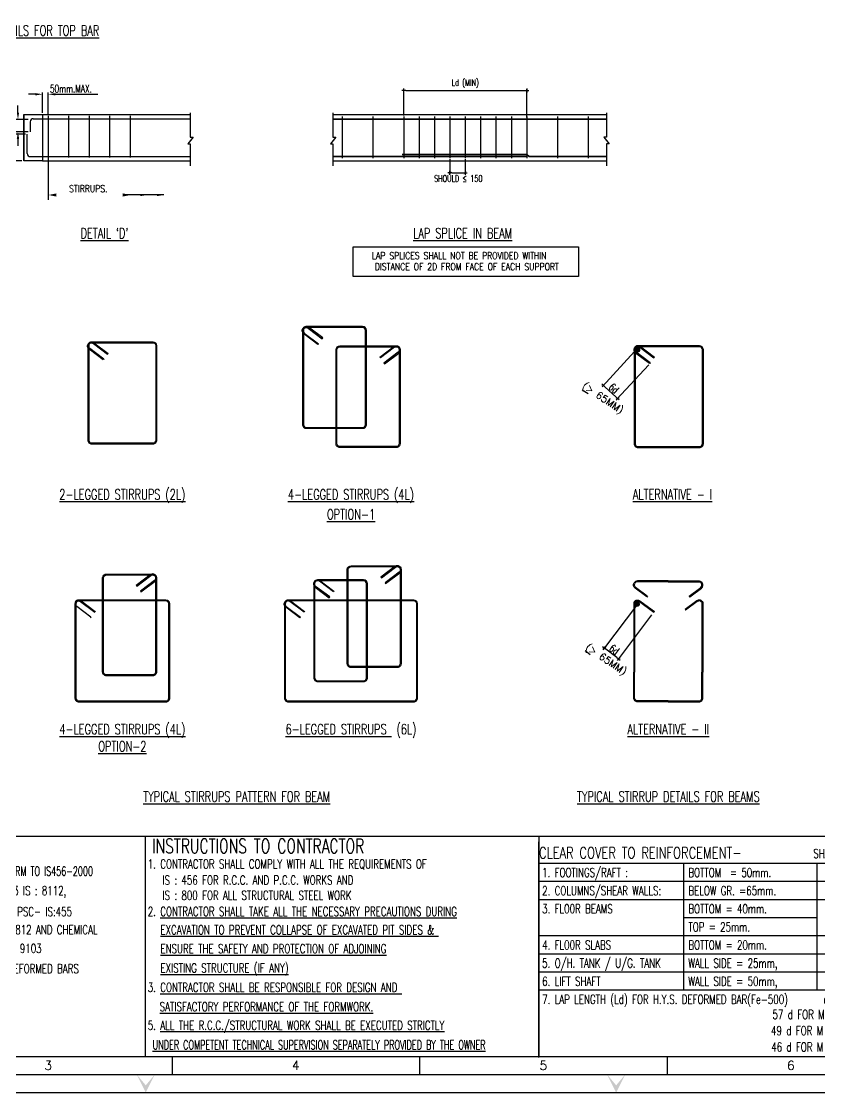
# Model space of a CAD drawing. Extents: x 520771 to 639546, y -254136 to -170582.
# Drawn here: x 545292 to 576447, y -254136 to -212347 of the extents above; entities that cross this region are included whole.
import ezdxf
from ezdxf.enums import TextEntityAlignment as Align

# ---------------------------------------------------------------- set-up
doc = ezdxf.new("R2010")
doc.units = 0
doc.header["$LTSCALE"] = 500
doc.header["$MEASUREMENT"] = 0
doc.layers.get('DEFPOINTS').update_dxf_attribs({"color": 4})
for name, color, linetype in [('BEAM', 4, 'Continuous'), ('BRAKE LINE', 8, 'Continuous'), ('DIM', 5, 'Continuous'), ('DIM1', 5, 'Continuous'), ('LINK', 2, 'Continuous'), ('MISC', 5, 'Continuous'), ('note t', 2, 'Continuous'), ('notes', 1, 'Continuous'), ('PNA', 10, 'Continuous'), ('REINFORCEMENT', 6, 'Continuous'), ('STEEL', 6, 'Continuous'), ('STIRRUPS', 2, 'Continuous'), ('TEXT1', 2, 'Continuous'), ('TITLE', 4, 'Continuous'), ('TXT', 4, 'Continuous')]:
    doc.layers.add(name, color=color, linetype=linetype)
doc.layers.add('HEADING-TXT', color=1, linetype='Continuous', lineweight=25)
doc.styles.add('D', font='romand.shx', dxfattribs={"height": 200})
doc.styles.add('ROMANS', font='r.shx', dxfattribs={"width": 0.7, "bigfont": 'bigfont.shx'})
doc.styles.add('ROMENT', font='r.shx', dxfattribs={"bigfont": 'bigfont.shx'})
doc.dimstyles.new('Copy of INT2TIMES', dxfattribs={"dimtxt": 300, "dimasz": 275, "dimexe": 75, "dimexo": 75, "dimgap": 40, "dimtad": 1, "dimdec": 0, "dimlfac": 0.5, "dimrnd": 5, "dimzin": 0, "dimdsep": 46, "dimtxsty": 'ROMANS', "dimcen": -1, "dimclrd": 5, "dimclre": 5, "dimclrt": 4, "dimadec": 0, "dimazin": 0, "dimtfac": 1, "dimtdec": 0, "dimtix": 1, "dimtofl": 0, "dimtmove": 2, "dimatfit": 3, "dimfxl": 1, "dimtolj": 1, "dimtzin": 0, "dimarcsym": 0})
doc.dimstyles.new('INT', dxfattribs={"dimtxt": 250, "dimasz": 80, "dimexe": 50, "dimexo": 50, "dimgap": 75, "dimtad": 1, "dimdec": 0, "dimzin": 0, "dimdsep": 46, "dimtxsty": 'ROMANS', "dimblk": 'DIMTICK', "dimblk1": 'DIMTICK', "dimblk2": 'DIMTICK', "dimsah": 1, "dimcen": -0.25, "dimclrd": 5, "dimclre": 5, "dimclrt": 4, "dimadec": 0, "dimazin": 0, "dimtfac": 1, "dimtdec": 0, "dimtix": 1, "dimtofl": 0, "dimtmove": 2, "dimatfit": 3, "dimldrblk": 'DIMTICK', "dimfxl": 1, "dimtolj": 1, "dimtzin": 0, "dimarcsym": 0})
doc.dimstyles.new('INT25', dxfattribs={"dimtxt": 250, "dimasz": 80, "dimexe": 60, "dimexo": 60, "dimgap": 40, "dimtad": 1, "dimdec": 0, "dimlfac": 0.25, "dimzin": 0, "dimdsep": 46, "dimtxsty": 'ROMANS', "dimblk": 'DIMTICK', "dimblk1": 'DIMTICK', "dimblk2": 'DIMTICK', "dimsah": 1, "dimcen": -0.25, "dimclrd": 7, "dimclre": 7, "dimclrt": 4, "dimadec": 0, "dimazin": 0, "dimtfac": 1, "dimtdec": 0, "dimtix": 1, "dimtofl": 0, "dimtmove": 2, "dimatfit": 3, "dimldrblk": 'DIMTICK', "dimfxl": 1, "dimtolj": 1, "dimtzin": 0, "dimarcsym": 0})

# ---------------------------------------------------------------- blocks, each defined once
blk = doc.blocks.new('FOLDER')
at = {"layer": 'PNA'}
for points in [[(-1250, 2500), (0, 0), (0, 1000)], [(1250, 2500), (0, 0), (0, 1000)]]:
    blk.add_solid(points, dxfattribs=at)
blk = doc.blocks.new('A1')
at = {"color": 1}
blk.add_line((81794, 6959), (1969, 6959), dxfattribs=at)
at = {"flags": 128}
blk.add_lwpolyline([(0, 0), (82779, 0), (82779, 58231), (0, 58231)], close=True, dxfattribs=at)
at = {"layer": 'PNA'}
for p, q in [((21187, 984), (21187, 492)), ((27921, 984), (27921, 492)), ((34655, 984), (34655, 492))]:
    blk.add_line(p, q, dxfattribs=at)
at = {"layer": 'PNA', "color": 1}
for points in [[(984, 492), (82287, 492), (82287, 57739), (984, 57739)], [(1969, 984), (81794, 984), (81794, 57247), (1969, 57247)]]:
    blk.add_lwpolyline(points, close=True, dxfattribs=at)
at = {"layer": 'PNA', "xscale": 0.1968578388914466, "yscale": 0.1968578388914466, "zscale": 0.1968578388914466}
for p in [(20473, 0), (33269, 0)]:
    blk.add_blockref('FOLDER', p, dxfattribs=at)
at = {"layer": 'PNA', "style": 'ROMANS'}
for s, p in [('3', (17821, 738)), ('4', (24555, 738)), ('5', (31289, 738)), ('6', (38023, 738))]:
    blk.add_text(s, height=246, dxfattribs=at).set_placement(p, align=Align.MIDDLE)
blk = doc.blocks.new('*D37')
at = {"layer": 'DEFPOINTS', "color": 0, "ltscale": 2, "transparency": 16777216}
for p in [(546336, -215189), (546115, -215982), (546336, -216035)]:
    blk.add_point(p, dxfattribs=at)
at = {"layer": 'DIM', "color": 5, "lineweight": -2, "ltscale": 2, "transparency": 16777216}
for p, q in [((545840, -215189), (545565, -215189)), ((546115, -215907), (546115, -215114)), ((546336, -215960), (546336, -215114)), ((546611, -215189), (546886, -215189))]:
    blk.add_line(p, q, dxfattribs=at)
at = {"layer": 'DIM', "color": 5, "ltscale": 2, "transparency": 16777216}
for points in [[(545840, -215144), (545840, -215235), (546115, -215189)], [(546611, -215144), (546611, -215235), (546336, -215189)]]:
    blk.add_solid(points, dxfattribs=at)
at = {"layer": 'DIM', "color": 4, "ltscale": 2, "transparency": 16777216, "insert": (547225, -214971), "char_height": 300, "attachment_point": 5, "style": 'ROMANS'}
blk.add_mtext('\\A1;50mm.MAX.', dxfattribs=at)
blk = doc.blocks.new('*D38')
at = {"layer": 'DEFPOINTS', "color": 0, "ltscale": 2, "transparency": 16777216}
for p in [(545158, -216177), (545635, -216177), (545635, -216655)]:
    blk.add_point(p, dxfattribs=at)
at = {"layer": 'DIM', "color": 5, "lineweight": -2, "ltscale": 2, "transparency": 16777216}
for p, q in [((545158, -215902), (545158, -215627)), ((545560, -216177), (545083, -216177)), ((545560, -216655), (545083, -216655)), ((545158, -216930), (545158, -217205))]:
    blk.add_line(p, q, dxfattribs=at)
at = {"layer": 'DIM', "color": 5, "ltscale": 2, "transparency": 16777216}
for points in [[(545112, -215902), (545203, -215902), (545158, -216177)], [(545112, -216930), (545203, -216930), (545158, -216655)]]:
    blk.add_solid(points, dxfattribs=at)
at = {"layer": 'DIM', "color": 4, "ltscale": 2, "transparency": 16777216, "insert": (544876, -216416), "char_height": 300, "attachment_point": 5, "rotation": 90, "style": 'ROMANS'}
blk.add_mtext('\\A1;150', dxfattribs=at)
blk = doc.blocks.new('*D39')
at = {"layer": 'DEFPOINTS', "color": 0, "ltscale": 2, "transparency": 16777216}
for p in [(544438, -216746), (545521, -216746), (545385, -217782)]:
    blk.add_point(p, dxfattribs=at)
at = {"layer": 'DIM', "color": 5, "lineweight": -2, "ltscale": 2, "transparency": 16777216}
for p, q in [((545446, -216746), (544363, -216746)), ((544438, -217507), (544438, -217021)), ((545310, -217782), (544363, -217782))]:
    blk.add_line(p, q, dxfattribs=at)
at = {"layer": 'DIM', "color": 5, "ltscale": 2, "transparency": 16777216}
for points in [[(544392, -217021), (544484, -217021), (544438, -216746)], [(544392, -217507), (544484, -217507), (544438, -217782)]]:
    blk.add_solid(points, dxfattribs=at)
at = {"layer": 'DIM', "color": 4, "ltscale": 2, "transparency": 16777216, "insert": (544248, -217264), "char_height": 300, "attachment_point": 5, "rotation": 90, "style": 'ROMANS'}
blk.add_mtext('\\A1;500', dxfattribs=at)
blk = doc.blocks.new('DIMTICK')
for p, q in [((-1, 0), (1, 0)), ((0, 1), (0, -1))]:
    blk.add_line(p, q)
at = {"color": 2, "const_width": 0.1}
blk.add_lwpolyline([(0.71, 0.71), (-0.71, -0.71)], dxfattribs=at)
blk = doc.blocks.new('*D47')
at = {"layer": 'DEFPOINTS', "color": 0, "transparency": 16777216}
for p in [(569265, -225184), (569821, -225696), (568010, -226546)]:
    blk.add_point(p, dxfattribs=at)
at = {"layer": 'DIM', "color": 7, "lineweight": -2, "transparency": 16777216}
for p, q in [((569224, -225228), (567970, -226590)), ((569780, -225740), (568526, -227102)), ((568507, -227004), (568069, -226600))]:
    blk.add_line(p, q, dxfattribs=at)
at = {"layer": 'DIM', "color": 7, "lineweight": -2, "transparency": 16777216, "xscale": 80, "yscale": 80, "zscale": 80}
for p, rotation in [((568010, -226546), 137.3600109608683), ((568566, -227058), 317.3600109608683)]:
    blk.add_blockref('DIMTICK', p, dxfattribs=dict(at, rotation=rotation))
at = {"layer": 'DIM', "color": 4, "transparency": 16777216, "insert": (568417, -226662), "char_height": 250, "attachment_point": 5, "rotation": 317.36, "style": 'ROMANS'}
blk.add_mtext('\\A1;{\\H1.2x;6d}', dxfattribs=at)
blk = doc.blocks.new('*D49')
at = {"layer": 'DEFPOINTS', "color": 0, "transparency": 16777216}
for p in [(569373, -235032), (569927, -235450), (568043, -236794)]:
    blk.add_point(p, dxfattribs=at)
at = {"layer": 'DIM', "color": 7, "lineweight": -2, "transparency": 16777216}
for p, q in [((569337, -235080), (568007, -236842)), ((569891, -235498), (568561, -237260)), ((568533, -237164), (568107, -236842))]:
    blk.add_line(p, q, dxfattribs=at)
at = {"layer": 'DIM', "color": 7, "lineweight": -2, "transparency": 16777216, "xscale": 80, "yscale": 80, "zscale": 80}
for p, rotation in [((568043, -236794), 142.9439558410894), ((568597, -237212), 322.9439558410894)]:
    blk.add_blockref('DIMTICK', p, dxfattribs=dict(at, rotation=rotation))
at = {"layer": 'DIM', "color": 4, "transparency": 16777216, "insert": (568435, -236851), "char_height": 250, "attachment_point": 5, "rotation": 322.944, "style": 'ROMANS'}
blk.add_mtext('\\A1;{\\H1.2x;6d}', dxfattribs=at)
blk = doc.blocks.new('*D50')
at = {"layer": 'DEFPOINTS', "color": 0, "transparency": 16777216}
for p in [(565016, -215039), (560216, -216061), (565016, -216142)]:
    blk.add_point(p, dxfattribs=at)
at = {"layer": 'DIM', "color": 5, "lineweight": -2, "transparency": 16777216}
for p, q in [((560216, -216011), (560216, -214989)), ((560296, -215039), (564936, -215039)), ((565016, -216092), (565016, -214989))]:
    blk.add_line(p, q, dxfattribs=at)
at = {"layer": 'DIM', "color": 5, "lineweight": -2, "transparency": 16777216, "xscale": 80, "yscale": 80, "zscale": 80, "rotation": 180}
blk.add_blockref('DIMTICK', (560216, -215039), dxfattribs=at)
at = {"layer": 'DIM', "color": 5, "lineweight": -2, "transparency": 16777216, "xscale": 80, "yscale": 80, "zscale": 80}
blk.add_blockref('DIMTICK', (565016, -215039), dxfattribs=at)
at = {"layer": 'DIM', "color": 4, "transparency": 16777216, "insert": (562616, -214774), "char_height": 250, "attachment_point": 5, "style": 'ROMANS'}
blk.add_mtext('\\A1;Ld (MIN)', dxfattribs=at)
blk = doc.blocks.new('*D51')
at = {"layer": 'DEFPOINTS', "color": 0, "transparency": 16777216}
for p in [(562016, -217677), (562616, -217677), (562616, -218253)]:
    blk.add_point(p, dxfattribs=at)
at = {"layer": 'DIM', "color": 5, "lineweight": -2, "transparency": 16777216}
for p, q in [((562016, -217727), (562016, -218303)), ((562616, -217727), (562616, -218303)), ((562096, -218253), (562536, -218253))]:
    blk.add_line(p, q, dxfattribs=at)
at = {"layer": 'DIM', "color": 5, "lineweight": -2, "transparency": 16777216, "xscale": 80, "yscale": 80, "zscale": 80, "rotation": 180}
blk.add_blockref('DIMTICK', (562016, -218253), dxfattribs=at)
at = {"layer": 'DIM', "color": 5, "lineweight": -2, "transparency": 16777216, "xscale": 80, "yscale": 80, "zscale": 80}
blk.add_blockref('DIMTICK', (562616, -218253), dxfattribs=at)
at = {"layer": 'DIM', "color": 4, "transparency": 16777216, "insert": (562345, -218476), "char_height": 250, "attachment_point": 5, "style": 'ROMANS'}
blk.add_mtext('\\A1;SHOULD {\\H1.0833x;≤} 150', dxfattribs=at)

msp = doc.modelspace()

# ---------------------------------------------------------------- linework, layer by layer
at = {"layer": 'BEAM'}
for p, q in [((545384.5, -215982), (545384.5, -217782)), ((546114.5, -215982), (551883.8, -215982)), ((557453.5, -215982), (568134.6, -215982)), ((546114.5, -217782), (551883.8, -217782)), ((557453.5, -217782), (568134.6, -217782))]:
    msp.add_line(p, q, dxfattribs=at)
at = {"layer": 'BEAM', "elevation": 0}
msp.add_lwpolyline([(545384.5, -215982), (546114.5, -215982), (546114.5, -217782), (545384.5, -217782)], close=True, dxfattribs=at)
at = {"layer": 'BRAKE LINE', "ltscale": 2, "elevation": 0}
msp.add_lwpolyline([(551883.8, -215910.3), (551883.8, -216856.6), (551990.1, -216856.6), (551785.6, -217118.7), (551883.8, -217118.7), (551883.8, -217980.8)], dxfattribs=at)
at = {"layer": 'DEFPOINTS', "color": 0, "linetype": 'ByBlock'}
msp.add_point((546114.5, -215982), dxfattribs=at)
at = {"layer": 'DIM', "ltscale": 2}
for p, q in [((546836.3, -215189.5), (548275.4, -215189.5)), ((546336.3, -217651.8), (546336.3, -219310.2))]:
    msp.add_line(p, q, dxfattribs=at)
at = {"layer": 'DIM', "ltscale": 2, "elevation": 0, "flags": 128}
msp.add_lwpolyline([(549245.3, -219117.7, 122.4, 0, 0), (549551.2, -219117.7, 0, 0, 0), (549175, -219117.7, 0, 0, 0), (546349.4, -219117.7, 0, 122.4, 0), (546655.3, -219117.7, 0, 0, 0)], format="xyseb", dxfattribs=at)
at = {"layer": 'DIM1', "color": 7}
for p, q in [((550129.6, -252723.3), (550129.6, -244150.1)), ((565488, -252761.6), (565488, -244351.8))]:
    msp.add_line(p, q, dxfattribs=at)
at = {"layer": 'DIM1', "elevation": 0}
msp.add_lwpolyline([(558246.5, -221138.7), (567036.2, -221138.7), (567036.2, -222299.7), (558246.5, -222299.7)], close=True, dxfattribs=at)
at = {"layer": 'LINK'}
for p, q in [((548514.7, -225522.4), (548493.6, -225550.4)), ((548673.2, -225301.8), (548652.1, -225329.7)), ((570000.3, -225447.4), (569979.2, -225475.3)), ((569841.8, -225668), (569820.7, -225696)), ((569725.3, -234775), (569704.2, -234803)), ((571352.6, -234775), (571373.7, -234803)), ((548014.7, -235586.7), (547993.6, -235614.7)), ((548173.2, -235366.1), (548152.1, -235394)), ((569997.3, -235371.3), (569976.2, -235399.3)), ((571197.7, -235294), (571218.7, -235321.9))]:
    msp.add_line(p, q, dxfattribs=at)
for points in [[(556304.4, -224349.6, 0.381213), (556335, -224504.6), (556888.6, -224922.7), (556867.6, -224950.6), (556313.9, -224532.5, -0.39138), (556277.2, -224327.2, -0.39138)], [(556286.6, -224310.9, 0.1489699), (556261.6, -224392.9), (556261.6, -227060.5), (556261.6, -228073.6, 0.4142136), (556408.6, -228220.6), (557411.3, -228220.6), (558613.9, -228220.6, 0.4142136), (558760.9, -228073.6), (558760.9, -227060.5), (558760.9, -224392.9, 0.3991941), (558610.3, -224252.7), (557407.7, -224252.7), (556405.1, -224252.7, 0.2701597), (556277.2, -224327.2)], [(556316.8, -224329.1, -0.4052097), (556480.7, -224309), (557030.5, -224724.1), (557051.6, -224696.1), (556501.8, -224281, 0.4142136), (556286.6, -224310.9, -0.4142136)], [(556316.6, -224329, 0.1528347), (556296.6, -224392.9), (556296.6, -227060.5), (556296.6, -228073.6, 0.4142136), (556408.6, -228185.6), (557411.3, -228185.6), (558613.9, -228185.6, 0.4142136), (558725.9, -228073.6), (558725.9, -227060.5), (558725.9, -224392.9, 0.3943318), (558610.3, -224287.7), (557407.7, -224287.7), (556405.1, -224287.7, 0.2848873), (556304.7, -224349.9)], [(548485.5, -225553.4), (547935.6, -225138.2, -0.39138), (547898.8, -224932.8, -0.39138)], [(547908.3, -224916.5, 0.1489699), (547883.3, -224998.5), (547883.3, -227666.1), (547883.3, -228679.2, 0.4142136), (548030.3, -228826.2), (549232.9, -228826.2), (550435.5, -228826.2, 0.4142136), (550582.5, -228679.2), (550582.5, -227666.1), (550582.5, -224998.5, 0.3991941), (550432, -224858.3), (549229.3, -224858.3), (548026.7, -224858.3, 0.2701597), (547898.8, -224932.8)], [(547908.3, -224916.5, -0.4142136), (548123.5, -224886.7), (548673.2, -225301.8)], [(548506.6, -225525.5), (547956.7, -225110.3, -0.381213), (547926.1, -224955.3, -0.381213)], [(547938.3, -224934.7, 0.1528347), (547918.3, -224998.5), (547918.3, -227666.1), (547918.3, -228679.2, 0.4142136), (548030.3, -228791.2), (549232.9, -228791.2), (550435.5, -228791.2, 0.4142136), (550547.5, -228679.2), (550547.5, -227666.1), (550547.5, -224998.5, 0.3943318), (550432, -224893.3), (549229.3, -224893.3), (548026.7, -224893.3, 0.2848873), (547926.4, -224955.5)], [(547938.5, -224934.8, -0.4052097), (548102.4, -224914.6), (548652.1, -225329.7)], [(560046, -225062.1, -0.1489699), (560071, -225144.1), (560071, -227811.7), (560071, -228824.8, -0.4142136), (559924, -228971.8), (558921.4, -228971.8), (557718.8, -228971.8, -0.4142136), (557571.8, -228824.8), (557571.8, -227811.7), (557571.8, -225144.1, -0.3991941), (557722.3, -225003.9), (558925, -225003.9), (559927.6, -225003.9, -0.2701597), (560055.5, -225078.4)], [(560016, -225080.2, -0.1528347), (560036, -225144.1), (560036, -227811.7), (560036, -228824.8, -0.4142136), (559924, -228936.8), (558921.4, -228936.8), (557718.8, -228936.8, -0.4142136), (557606.8, -228824.8), (557606.8, -227811.7), (557606.8, -225144.1, -0.3943318), (557722.3, -225038.9), (558925, -225038.9), (559927.6, -225038.9, -0.2848873), (560027.9, -225101.1)], [(560015.8, -225080.3, 0.4052097), (559851.9, -225060.2), (559302.2, -225475.3), (559281.1, -225447.4), (559830.8, -225032.3, -0.4142136), (560046, -225062.1, 0.4142136)], [(560028.2, -225100.9, -0.381213), (559997.6, -225255.8), (559444, -225673.9), (559465.1, -225701.8), (560018.7, -225283.8, 0.39138), (560055.5, -225078.4, 0.39138)], [(569812.6, -225699), (569262.7, -225283.8, -0.39138), (569225.9, -225078.4, -0.39138)], [(569235.4, -225062.1, 0.1489699), (569210.4, -225144.1), (569210.4, -227811.7), (569210.4, -228824.8, 0.4142136), (569357.4, -228971.8), (570560, -228971.8), (571762.6, -228971.8, 0.4142136), (571909.6, -228824.8), (571909.6, -227811.7), (571909.6, -225144.1, 0.3991941), (571759, -225003.9), (570556.4, -225003.9), (569353.8, -225003.9, 0.2701597), (569225.9, -225078.4)], [(569235.4, -225062.1, -0.4142136), (569450.6, -225032.3), (570000.3, -225447.4)], [(569833.7, -225671.1), (569283.8, -225255.8, -0.381213), (569253.2, -225100.9, -0.381213)], [(569265.4, -225080.2, 0.1528347), (569245.4, -225144.1), (569245.4, -227811.7), (569245.4, -228824.8, 0.4142136), (569357.4, -228936.8), (570560, -228936.8), (571762.6, -228936.8, 0.4142136), (571874.6, -228824.8), (571874.6, -227811.7), (571874.6, -225144.1, 0.3943318), (571759, -225038.9), (570556.4, -225038.9), (569353.8, -225038.9, 0.2848873), (569253.5, -225101.1)], [(569265.5, -225080.3, -0.4052097), (569429.5, -225060.2), (569979.2, -225475.3)], [(560086.3, -233641.8, -0.1489699), (560111.3, -233723.7), (560111.3, -236391.4), (560111.3, -237404.5, -0.4142136), (559964.3, -237551.5), (558961.6, -237551.5), (558159, -237551.5, -0.4142136), (558012, -237404.5), (558012, -236391.4), (558012, -233723.7, -0.3991941), (558162.6, -233583.5), (558965.2, -233583.5), (559967.8, -233583.5, -0.2701597), (560095.7, -233658.1)], [(560086.3, -233641.8, 0.4142136), (559871.1, -233611.9), (559321.3, -234027), (559342.4, -234054.9), (559892.2, -233639.8, -0.4052097), (560056.1, -233660, 0.4052097)], [(550537.9, -233964.8, -0.1489699), (550562.8, -234046.8), (550562.8, -236714.4), (550562.8, -237727.5, -0.4142136), (550415.8, -237874.5), (549413.2, -237874.5), (548610.6, -237874.5, -0.4142136), (548463.6, -237727.5), (548463.6, -236714.4), (548463.6, -234046.8, -0.3991941), (548614.2, -233906.6), (549416.8, -233906.6), (550419.4, -233906.6, -0.2701597), (550547.3, -233981.1)], [(550507.9, -233982.9, -0.1528347), (550527.8, -234046.8), (550527.8, -236714.4), (550527.8, -237727.5, -0.4142136), (550415.8, -237839.5), (549413.2, -237839.5), (548610.6, -237839.5, -0.4142136), (548498.6, -237727.5), (548498.6, -236714.4), (548498.6, -234046.8, -0.3943318), (548614.2, -233941.6), (549416.8, -233941.6), (550419.4, -233941.6, -0.2848873), (550519.7, -234003.8)], [(550537.9, -233964.8, 0.4142136), (550322.6, -233934.9), (549772.9, -234350), (549794, -234378), (550343.7, -233962.9, -0.4052097), (550507.7, -233983, 0.4052097)], [(550520, -234003.5, -0.381213), (550489.5, -234158.5), (549935.8, -234576.6), (549956.9, -234604.5), (550510.6, -234186.4, 0.39138), (550547.3, -233981.1, 0.39138)], [(560056.3, -233659.9, -0.1528347), (560076.3, -233723.7), (560076.3, -236391.4), (560076.3, -237404.5, -0.4142136), (559964.3, -237516.5), (558961.6, -237516.5), (558159, -237516.5, -0.4142136), (558047, -237404.5), (558047, -236391.4), (558047, -233723.7, -0.3943318), (558162.6, -233618.5), (558965.2, -233618.5), (559967.8, -233618.5, -0.2848873), (560068.2, -233680.7)], [(560068.5, -233680.5, -0.381213), (560037.9, -233835.5), (559484.3, -234253.5), (559505.3, -234281.4), (560059, -233863.4, 0.39138), (560095.7, -233658.1, 0.39138)], [(556717.4, -234208.5, 0.39138), (556754.2, -234413.8), (557304.1, -234829), (557325.2, -234801.1), (556775.3, -234385.9, -0.381213), (556744.7, -234230.9, -0.381213)], [(556726.9, -234192.2, 0.1489699), (556701.9, -234274.1), (556701.9, -236941.8), (556701.9, -237954.9, 0.4142136), (556848.9, -238101.9), (557451.5, -238101.9), (558654.1, -238101.9, 0.4142136), (558801.1, -237954.9), (558801.1, -236941.8), (558801.1, -234274.1, 0.3991941), (558650.6, -234133.9), (557447.9, -234133.9), (556845.3, -234133.9, 0.2701597), (556717.4, -234208.5)], [(556726.9, -234192.2, -0.4142136), (556942.1, -234162.3), (557491.8, -234577.4), (557470.7, -234605.3), (556921, -234190.2, 0.4052097), (556757.1, -234210.4, -0.4052097)], [(556756.9, -234210.3, 0.1528347), (556736.9, -234274.1), (556736.9, -236941.8), (556736.9, -237954.9, 0.4142136), (556848.9, -238066.9), (557451.5, -238066.9), (558654.1, -238066.9, 0.4142136), (558766.1, -237954.9), (558766.1, -236941.8), (558766.1, -234274.1, 0.3943318), (558650.6, -234168.9), (557447.9, -234168.9), (556845.3, -234168.9, 0.2848873), (556745, -234231.1)], [(569699.6, -234799.2), (569245.2, -234456, -0.39138), (569208.4, -234250.7, -0.39138)], [(570538.9, -234176.2), (569336.3, -234176.2, 0.2701597), (569208.4, -234250.7, 0.2701597)], [(569720.7, -234771.3), (569266.3, -234428.1, -0.381213), (569235.7, -234273.1, -0.381213)], [(570538.9, -234211.2), (569336.3, -234211.2, 0.2848873), (569236, -234273.4, 0.2848873)], [(570538.9, -234176.2), (571741.5, -234176.2, -0.2701597), (571869.5, -234250.7, -0.2701597)], [(570538.9, -234211.2), (571741.5, -234211.2, -0.2848873), (571841.9, -234273.4, -0.2848873)], [(571357.1, -234771.3), (571811.6, -234428.1, 0.381213), (571842.2, -234273.1, 0.381213)], [(571378.2, -234799.2), (571832.7, -234456, 0.39138), (571869.5, -234250.7, 0.39138)], [(547408.3, -234980.8, 0.1489699), (547383.3, -235062.8), (547383.3, -237730.4), (547383.3, -238743.5, 0.4142136), (547530.3, -238890.5), (548732.9, -238890.5), (550935.5, -238890.5, 0.4142136), (551082.5, -238743.5), (551082.5, -237730.4), (551082.5, -235062.8, 0.3991941), (550932, -234922.6), (548729.3, -234922.6), (547526.7, -234922.6, 0.2701597), (547398.8, -234997.1)], [(547408.3, -234980.8, -0.4142136), (547623.5, -234951), (548173.2, -235366.1)], [(548006.6, -235589.8), (547456.7, -235174.5, -0.381213), (547426.1, -235019.6, -0.381213)], [(547438.3, -234999, 0.1528347), (547418.3, -235062.8), (547418.3, -237730.4), (547418.3, -238743.5, 0.4142136), (547530.3, -238855.5), (548732.9, -238855.5), (550935.5, -238855.5, 0.4142136), (551047.5, -238743.5), (551047.5, -237730.4), (551047.5, -235062.8, 0.3943318), (550932, -234957.6), (548729.3, -234957.6), (547526.7, -234957.6, 0.2848873), (547426.4, -235019.8)], [(547438.5, -234999.1, -0.4052097), (547602.4, -234978.9), (548152.1, -235394)], [(555599.5, -235019.6, 0.381213), (555630.1, -235174.5), (556183.7, -235592.6), (556162.6, -235620.5), (555609, -235202.5, -0.39138), (555572.2, -234997.1, -0.39138)], [(555581.7, -234980.8, 0.1489699), (555556.7, -235062.8), (555556.7, -237730.4), (555556.7, -238743.5, 0.4142136), (555703.7, -238890.5), (556906.3, -238890.5), (560608.9, -238890.5, 0.4142136), (560755.9, -238743.5), (560755.9, -237730.4), (560755.9, -235062.8, 0.3991941), (560605.3, -234922.6), (556902.7, -234922.6), (555700.1, -234922.6, 0.2701597), (555572.2, -234997.1)], [(555581.7, -234980.8, -0.4142136), (555796.9, -234951), (556346.6, -235366.1), (556325.5, -235394), (555775.8, -234978.9, 0.4052097), (555611.8, -234999.1, -0.4052097)], [(555611.7, -234999, 0.1528347), (555591.7, -235062.8), (555591.7, -237730.4), (555591.7, -238743.5, 0.4142136), (555703.7, -238855.5), (556906.3, -238855.5), (560608.9, -238855.5, 0.4142136), (560720.9, -238743.5), (560720.9, -237730.4), (560720.9, -235062.8, 0.3943318), (560605.3, -234957.6), (556902.7, -234957.6), (555700.1, -234957.6, 0.2848873), (555599.8, -235019.8)], [(569217.9, -234980.8, 0.1489699), (569192.9, -235062.8), (569192.9, -237730.4)], [(569217.9, -234980.8, -0.4142136), (569433.1, -234951), (569997.3, -235371.3)], [(569247.9, -234999, 0.1528347), (569227.9, -235062.8), (569227.9, -237730.4)], [(569248, -234999.1, -0.4052097), (569412, -234978.9), (569976.2, -235399.3)], [(571867.1, -234980.8, 0.4142136), (571651.9, -234951), (571197.7, -235294)], [(571837, -234999.1, 0.4052097), (571673, -234978.9), (571218.7, -235321.9)], [(571837.1, -234999, -0.1528347), (571857.1, -235062.8), (571857.1, -237730.4)], [(571867.1, -234980.8, -0.1489699), (571892.1, -235062.8), (571892.1, -237730.4)], [(570542.5, -238890.5), (569339.9, -238890.5, -0.4142136), (569192.9, -238743.5), (569192.9, -237730.4)], [(570542.5, -238855.5), (569339.9, -238855.5, -0.4142136), (569227.9, -238743.5), (569227.9, -237730.4)], [(570542.5, -238890.5), (571745.1, -238890.5, 0.4142136), (571892.1, -238743.5), (571892.1, -237730.4)], [(570542.5, -238855.5), (571745.1, -238855.5, 0.4142136), (571857.1, -238743.5), (571857.1, -237730.4)]]:
    msp.add_lwpolyline(points, format="xyb", dxfattribs=at)
at = {"layer": 'MISC', "elevation": 0}
for points in [[(557453.5, -215910.3), (557453.5, -216856.6), (557559.9, -216856.6), (557355.4, -217118.7), (557453.5, -217118.7), (557453.5, -217980.8)], [(568134.6, -215910.3), (568134.6, -216856.6), (568028.2, -216856.6), (568232.8, -217118.7), (568134.6, -217118.7), (568134.6, -217980.8)]]:
    msp.add_lwpolyline(points, dxfattribs=at)
at = {"layer": 'REINFORCEMENT', "linetype": 'Continuous'}
for p, q in [((545634.5, -216262), (545634.5, -216655)), ((545754.5, -216142), (551883.8, -216142)), ((545520.5, -217502), (545520.5, -216745.5)), ((545640.5, -217622), (551883.8, -217622))]:
    msp.add_line(p, q, dxfattribs=at)
at = {"layer": 'REINFORCEMENT', "linetype": 'Continuous', "const_width": 100, "elevation": 0}
for points in [[(569305.1, -225161.1, 1), (569405.1, -225161.1, 1)], [(569287.2, -235080.3, 1), (569387.2, -235080.3, 1)]]:
    msp.add_lwpolyline(points, format="xyb", close=True, dxfattribs=at)
at = {"layer": 'REINFORCEMENT', "linetype": 'Continuous'}
for centre, start, end in [((545754.5, -216262), 90, 180), ((545640.5, -217502), 180, 270)]:
    msp.add_arc(centre, 120, start, end, dxfattribs=at)
at = {"layer": 'STEEL'}
for p, q in [((557815.5, -216060.7), (557815.5, -217677.2)), ((559015.5, -216060.7), (559015.5, -217677.2)), ((560215.5, -216060.7), (560215.5, -217677.2)), ((560815.5, -216060.7), (560815.5, -217677.2)), ((561415.5, -216060.7), (561415.5, -217677.2)), ((562015.5, -216060.7), (562015.5, -217677.2)), ((562615.5, -216060.7), (562615.5, -217677.2)), ((563215.5, -216060.7), (563215.5, -217677.2)), ((563815.5, -216060.7), (563815.5, -217677.2)), ((564415.5, -216060.7), (564415.5, -217677.2)), ((565015.5, -216060.7), (565015.5, -217677.2)), ((566215.5, -216060.7), (566215.5, -217677.2)), ((567415.5, -216060.7), (567415.5, -217677.2)), ((565015.5, -217522), (565114.7, -217602)), ((565015.5, -217542), (565114.7, -217622)), ((565114.7, -217602), (568134.6, -217602))]:
    msp.add_line(p, q, dxfattribs=at)
at = {"layer": 'STEEL', "elevation": 0}
for points in [[(557453.5, -216142), (568134.6, -216142)], [(557453.5, -216162), (568134.6, -216162)], [(557453.5, -217602), (565015.5, -217602)], [(557453.5, -217622), (565015.5, -217622)], [(560152.1, -217522), (565015.5, -217522)], [(560152.1, -217542), (565015.5, -217542)], [(565114.7, -217622), (568134.6, -217622)]]:
    msp.add_lwpolyline(points, dxfattribs=at)
at = {"layer": 'STIRRUPS'}
for p, q in [((546336.3, -216035.2), (546336.3, -217651.8)), ((547136.3, -216035.2), (547136.3, -217651.8)), ((547936.3, -216035.2), (547936.3, -217651.8)), ((548736.3, -216035.2), (548736.3, -217651.8)), ((549536.3, -216035.2), (549536.3, -217651.8))]:
    msp.add_line(p, q, dxfattribs=at)
at = {"layer": 'TEXT1', "color": 5}
for p, q in [((582528.8, -245905.3), (565488, -245905.3)), ((582528.8, -246612.1), (565488, -246612.1)), ((582528.8, -246612.1), (565488, -246612.1)), ((576351.6, -247318.9), (571146.2, -247318.9)), ((582528.8, -248025.7), (565488, -248025.7)), ((582528.8, -248732.6), (565488, -248732.6)), ((582528.8, -248732.6), (565488, -248732.6)), ((582528.8, -249439.4), (565488, -249439.4)), ((582528.8, -250146.2), (565488, -250146.2))]:
    msp.add_line(p, q, dxfattribs=at)
at = {"layer": 'TITLE', "color": 0}
for p, q in [((582528.8, -245198.4), (565488, -245198.4)), ((571146.2, -250146.2), (571146.2, -245198.4)), ((576351.6, -250146.2), (576351.6, -245229.2)), ((565488, -252761.6), (565488, -245641.2))]:
    msp.add_line(p, q, dxfattribs=at)
msp.add_lwpolyline([(582528.8, -244150.1), (565488, -244150.1), (565488, -252725.7), (582528.8, -252722.7)], close=True, dxfattribs=at)
at = {"layer": 'TXT', "linetype": 'ByBlock'}
for p, q in [((567179.3, -226713.6), (567412.9, -226859.6)), ((567300.9, -236887.3), (567491.9, -237048.8))]:
    msp.add_line(p, q, dxfattribs=at)

# ---------------------------------------------------------------- block references
at = {"xscale": 1.434849416022188, "yscale": 1.434849416022188, "zscale": 1.434849416123004}
msp.add_blockref('A1', (520770.9, -254135.6), dxfattribs=at)

# ---------------------------------------------------------------- texts
at = {"layer": 'HEADING-TXT', "color": 6, "style": 'ROMANS', "width": 0.7}
for s, p in [('%%UTYPICAL DETAILS FOR TOP BAR', (545438.3, -212704.3)), ("%%UDETAIL `D'", (548537.2, -220609.8)), ('%%ULAP SPLICE IN BEAM', (562514.3, -220609.8)), ('%%U2-LEGGED STIRRUPS (2L)', (549232.9, -230798.6)), ('%%U4-LEGGED STIRRUPS (4L)', (558156.3, -230798.6)), ('%%UALTERNATIVE - I', (570707.5, -230798.6)), ('%%UOPTION-1', (558156.3, -231576.8)), ('%%U4-LEGGED STIRRUPS (4L)', (549232.9, -239959)), ('%%U6-LEGGED STIRRUPS %%U (6L)', (558156.3, -239959)), ('%%UALTERNATIVE - II', (570542.5, -239959)), ('%%UOPTION-2', (549232.9, -240627.1)), ('%%UTYPICAL STIRRUPS PATTERN FOR BEAM', (553694.6, -242587.6)), ('%%UTYPICAL STIRRUP DETAILS FOR BEAMS', (570542.5, -242587.6))]:
    msp.add_text(s, height=400, dxfattribs=at).set_placement(p, align=Align.MIDDLE_CENTER)
msp.add_text('INSTRUCTIONS TO CONTRACTOR', height=565.458, dxfattribs=at).set_placement((550394, -244800.9))
at = {"layer": 'note t', "style": 'D', "width": 0.75}
msp.add_text(' CLEAR COVER TO REINFORCEMENT- ', height=438.831, dxfattribs=at).set_placement((565268.4, -245002.4))
at = {"layer": 'notes', "color": 4, "style": 'ROMANS'}
for s, width, p in [('SHALL BE AS FOLLOWS', 0.7, (576203.8, -244987.3)), ('1. CONTRACTOR SHALL COMPLY WITH ALL THE REQUIREMENTS OF ', 0.7, (550225.4, -245398.7)), ('1. SAND, WATER, AGGREGATE SHALL CONFIRM TO IS456-2000', 0.65, (538468.8, -245674.5)), ('  IS : 456 FOR R.C.C. AND P.C.C. WORKS AND', 0.7, (550457.5, -246024)), ('2. CEMENT SHALL CONFORM TO OPC 43 IS : 8112,', 0.7, (538468.8, -246435.1)), ('  IS : 800 FOR ALL STRUCTURAL STEEL WORK', 0.7, (550457.5, -246618.7)), ('OPC 53 IS : 12269, PPC- IS:1489, PSC- IS:455  ', 0.7, (538966.1, -247254.3)), ('2. %%UCONTRACTOR SHALL TAKE ALL THE NECESSARY PRECAUTIONS DURING', 0.7, (550225.4, -247248.9)), ('3. FLY-ASH SHALL CONFORM TO IS : 3812 AND CHEMICAL ', 0.7, (538468.8, -247956.2)), ('%%UEXCAVATION TO PREVENT COLLAPSE OF EXCAVATED PIT SIDES & ', 0.7, (550719.2, -247963.9)), ('ADMIXTURES SHALL CONFIRM TO IS : 9103', 0.7, (538966.1, -248689.8)), ('%%UENSURE THE SAFETY AND PROTECTION OF ADJOINING', 0.7, (550719.2, -248699.5)), ('%%UEXISTING STRUCTURE (IF ANY)', 0.7, (550719.2, -249452.1)), ('4. Y INDICATES HIGHYIELD STRENGTH DEFORMED BARS', 0.7, (538468.8, -249477.2)), ('3. %%UCONTRACTOR SHALL BE RESPONSIBLE FOR DESIGN AND ', 0.7, (550225.4, -250207.9)), ('%%uSATISFACTORY PERFORMANCE OF THE FORMWORK.', 0.7, (550690.4, -250963.5)), ('  57 d FOR M : 20,', 0.7, (574270.9, -251266.2, -226772.5)), ('5. %%UALL THE R.C.C./STRUCTURAL WORK SHALL BE EXECUTED STRICTLY', 0.7, (550225.4, -251686.3)), ('49 d FOR M : 25,', 0.7, (574553, -251896.7, -226772.5)), ('%%UUNDER COMPETENT TECHNICAL SUPERVISION SEPARATELY PROVIDED BY THE OWNER', 0.65, (550414.7, -252449.6)), ('46 d FOR M : 30,', 0.7, (574559.2, -252535.4, -226772.5))]:
    msp.add_text(s, height=353.411, dxfattribs=dict(at, width=width)).set_placement(p)
at = {"layer": 'notes', "color": 4, "style": 'ROMANS', "width": 0.7}
for s, p in [('1. FOOTINGS/RAFT :', (565618, -245551.9)), ('BOTTOM  = 50mm.', (571326.3, -245551.9)), ('2. COLUMNS/SHEAR WALLS:', (565618, -246258.7)), ('BELOW GR. =65mm.', (571326.3, -246258.7)), ('3. FL00R BEAMS ', (565618, -246965.5)), ('BOTTOM = 40mm.', (571326.3, -246965.5)), ('TOP = 25mm.', (571326.3, -247672.3)), ('4. FL00R SLABS ', (565618, -248379.1)), ('BOTTOM = 20mm.', (571326.3, -248379.1)), ('5. O/H. TANK / U/G. TANK', (565618, -249086)), ('WALL SIDE = 25mm,', (571326.3, -249086)), ('6. LIFT SHAFT', (565618, -249792.8)), ('WALL SIDE = 50mm,', (571326.3, -249792.8)), ('7. LAP LENGTH (Ld) FOR H.Y.S. DEFORMED BAR(Fe-500)   d = DIA OF BAR', (565618, -250499.6))]:
    msp.add_text(s, height=353.411, dxfattribs=at).set_placement(p, align=Align.MIDDLE_LEFT)
at = {"layer": 'TXT', "style": 'ROMENT', "width": 0.8}
msp.add_text('STIRRUPS. ', height=275, dxfattribs=at).set_placement((547978.3, -218873), align=Align.MIDDLE)
at = {"layer": 'TXT', "linetype": 'ByBlock', "style": 'ROMANS', "width": 0.8}
for s, p in [('LAP SPLICES SHALL NOT BE PROVIDED WITHIN', (562380.8, -221484.3)), ('DISTANCE OF 2D FROM FACE OF EACH SUPPORT', (562679.7, -221913.1))]:
    msp.add_text(s, height=275, dxfattribs=at).set_placement(p, align=Align.MIDDLE)
at = {"layer": 'TXT', "linetype": 'ByBlock', "style": 'ROMANS'}
for p in [(567983.8, -227052.2), (568107.3, -237247.1)]:
    msp.add_text('(> 65MM)', height=275, rotation=325.79063, dxfattribs=at).set_placement(p, align=Align.MIDDLE)

# ---------------------------------------------------------------- dimensions: what is measured, and where the dimension line sits
at = {"layer": 'DIM', "ltscale": 2}
dim = msp.add_linear_dim(base=(546336.3, -215189.5), p1=(546114.5, -215982), p2=(546336.3, -216035.2), text='50mm.MAX.', dimstyle='Copy of INT2TIMES', dxfattribs=at)
dim.commit()
dim.dimension.update_dxf_attribs({"geometry": '*D37', "text_midpoint": (547225.4, -214971.5), "dimtype": 160})
at = {"layer": 'DIM'}
dim = msp.add_linear_dim(base=(565015.5, -215039), p1=(560215.5, -216060.7), p2=(565015.5, -216142), text='Ld (MIN)', dimstyle='INT', dxfattribs=at)
dim.commit()
dim.dimension.update_dxf_attribs({"geometry": '*D50', "text_midpoint": (562615.5, -214773.6)})
at = {"layer": 'DIM', "ltscale": 2}
dim = msp.add_linear_dim(base=(545157.6, -216177.1), p1=(545634.5, -216655), p2=(545634.5, -216177.1), angle=90, text='150', dimstyle='Copy of INT2TIMES', dxfattribs=at)
dim.commit()
dim.dimension.update_dxf_attribs({"geometry": '*D38', "text_midpoint": (544875.6, -216416.1), "dimtype": 160})
dim = msp.add_linear_dim(base=(544438.1, -216745.5), p1=(545384.5, -217782), p2=(545520.5, -216745.5), angle=90, text='500', dimstyle='Copy of INT2TIMES', dxfattribs=at)
dim.commit()
dim.dimension.update_dxf_attribs({"geometry": '*D39', "text_midpoint": (544248.1, -217263.7)})
at = {"layer": 'DIM'}
dim = msp.add_linear_dim(base=(562615.5, -218253.3), p1=(562015.5, -217677.2), p2=(562615.5, -217677.2), text='SHOULD {\\H1.0833x;≤} 150', dimstyle='INT', dxfattribs=at)
dim.commit()
dim.dimension.update_dxf_attribs({"geometry": '*D51', "text_midpoint": (562345, -218475.8), "dimtype": 160})
for p1, p2, distance, picture, middle in [((569820.7, -225696), (569264.6, -225183.9), 1851.9, '*D47', (568416.9, -226662.5)), ((569926.9, -235450.4), (569373.4, -235032.4), 2207.1, '*D49', (568434.6, -236851.1))]:
    dim = msp.add_aligned_dim(p1=p1, p2=p2, distance=distance, text='{\\H1.2x;6d}', dimstyle='INT25', dxfattribs=at)
    dim.commit()
    dim.dimension.update_dxf_attribs({"geometry": picture, "text_midpoint": middle})

# ---------------------------------------------------------------- leaders
at = {"layer": 'DIM', "ltscale": 2}
for points in [[(550205, -219117.7), (549245.3, -219117.7)], [(550857.5, -219117.7), (550149.7, -219117.7)]]:
    msp.add_leader(points, dimstyle='Copy of INT2TIMES', override={"dimgap": 40, "dimtad": 0}, dxfattribs=at)

doc.saveas('drawing.dxf')
